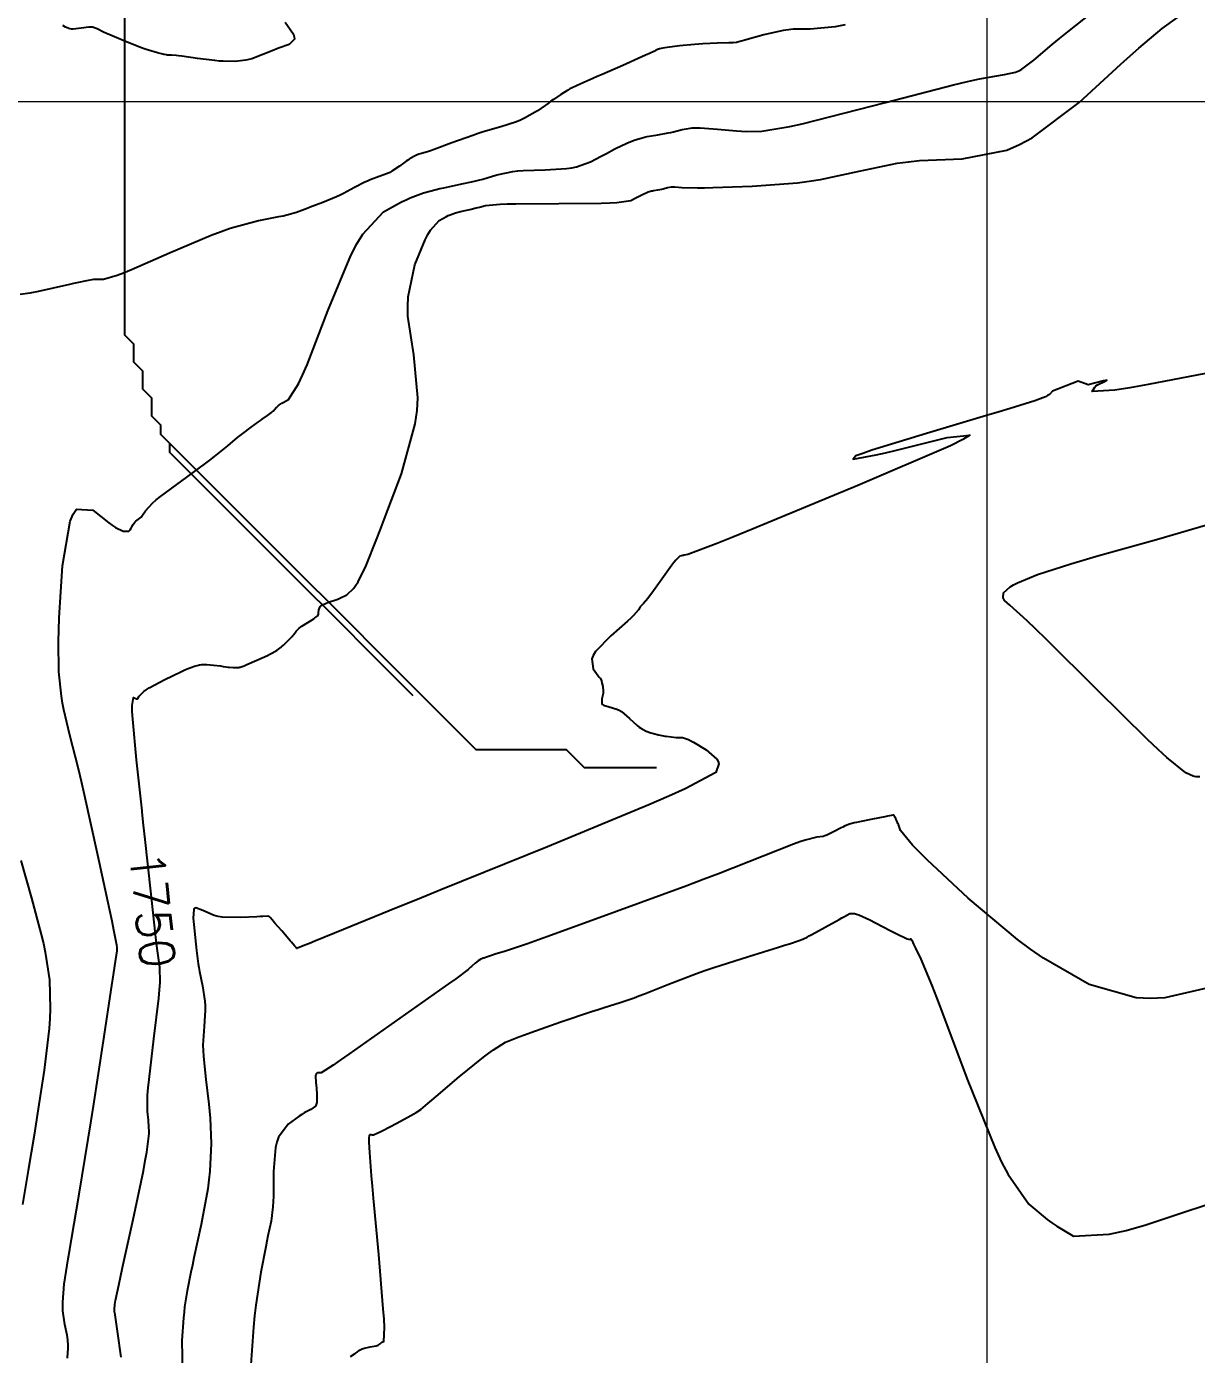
# Model space of a CAD drawing. Header units: metres. Extents: x 837117 to 838477, y 1189012 to 1191015.
# Drawn here: x 838170 to 838299.7, y 1190474.9 to 1190622.2 of the extents above; entities that cross this region are included whole.
import ezdxf

# ---------------------------------------------------------------- set-up
doc = ezdxf.new("R2010")
doc.units = ezdxf.units.M
doc.header["$LTSCALE"] = 0.3
doc.layers.add('COORD', color=7, linetype='Continuous', lineweight=20)
doc.layers.add('DRENAJE', color=5, linetype='Continuous', lineweight=25)
doc.layers.add('COTAS 10', color=1, linetype='Continuous')
doc.layers.add('COTAS INT', color=252, linetype='Continuous')
doc.styles.get("Standard").update_dxf_attribs({"font": 'simplex.shx'})

msp = doc.modelspace()

# ---------------------------------------------------------------- linework, layer by layer
at = {"layer": 'COORD'}
for p, q in [((838276.514, 1189013.872), (838276.514, 1191013.872)), ((837476.514, 1190613.872), (838476.514, 1190613.872))]:
    msp.add_line(p, q, dxfattribs=at)
at = {"layer": 'COTAS 10', "elevation": 1750}
msp.add_lwpolyline([(838180.496, 1190474.613), (838180.08, 1190477.493), (838179.781, 1190479.566), (838179.775, 1190479.623), (838179.773, 1190479.636), (838179.772, 1190479.649), (838179.767, 1190479.687), (838179.764, 1190479.719), (838179.764, 1190479.735), (838179.765, 1190479.764), (838179.767, 1190479.79), (838179.767, 1190479.797), (838179.768, 1190479.803), (838179.769, 1190479.824), (838179.767, 1190479.852), (838179.765, 1190479.862), (838179.763, 1190479.873), (838179.752, 1190479.925), (838179.743, 1190479.99), (838179.742, 1190480.01), (838179.743, 1190480.032), (838179.75, 1190480.117), (838179.778, 1190480.294), (838179.791, 1190480.373), (838179.807, 1190480.465), (838179.883, 1190480.907), (838180.235, 1190482.603), (838180.425, 1190483.487), (838180.654, 1190484.55), (838181.816, 1190489.884), (838182.955, 1190495.304), (838183.171, 1190496.422), (838183.344, 1190497.373), (838183.606, 1190499.426), (838183.563, 1190500.389), (838183.543, 1190500.654), (838183.519, 1190500.917), (838183.404, 1190501.861), (838183.431, 1190503.67), (838183.497, 1190504.479), (838183.589, 1190505.421), (838184.133, 1190509.937), (838184.667, 1190514.433), (838184.753, 1190515.363), (838184.811, 1190516.156), (838184.799, 1190517.883), (838184.527, 1190519.681), (838184.422, 1190520.519), (838184.304, 1190521.505), (838183.771, 1190526.294), (838183.154, 1190532.029), (838182.983, 1190533.611), (838182.827, 1190535.052), (838182.812, 1190535.19), (838182.196, 1190540.874), (838181.772, 1190545.38), (838181.723, 1190546.217), (838181.703, 1190546.876), (838181.875, 1190547.774), (838182.192, 1190547.638), (838182.263, 1190547.646), (838182.327, 1190547.673), (838182.497, 1190547.933), (838183.006, 1190548.45), (838183.283, 1190548.639), (838183.619, 1190548.847), (838185.324, 1190549.766), (838187.106, 1190550.632), (838187.489, 1190550.808), (838187.825, 1190550.956), (838188.643, 1190551.257), (838189.076, 1190551.359), (838189.169, 1190551.381), (838189.25, 1190551.401), (838189.447, 1190551.448), (838189.72, 1190551.452), (838189.85, 1190551.444), (838190.003, 1190551.433), (838190.749, 1190551.357), (838191.502, 1190551.269), (838191.658, 1190551.248), (838191.792, 1190551.23), (838192.09, 1190551.178), (838192.309, 1190551.144), (838192.393, 1190551.135), (838192.488, 1190551.128), (838192.919, 1190551.106), (838193.324, 1190551.095), (838193.403, 1190551.095), (838193.467, 1190551.096), (838193.582, 1190551.107), (838193.613, 1190551.123), (838193.625, 1190551.127), (838193.639, 1190551.131), (838193.702, 1190551.141), (838194.028, 1190551.264), (838194.208, 1190551.338), (838194.428, 1190551.431), (838195.543, 1190551.909), (838196.725, 1190552.442), (838196.985, 1190552.568), (838197.217, 1190552.685), (838197.813, 1190553.03), (838198.24, 1190553.361), (838198.366, 1190553.47), (838198.495, 1190553.586), (838198.988, 1190554.066), (838199.442, 1190554.549), (838199.547, 1190554.667), (838199.642, 1190554.779), (838199.912, 1190555.125), (838200.237, 1190555.46), (838200.368, 1190555.564), (838200.517, 1190555.674), (838201.201, 1190556.11), (838201.859, 1190556.508), (838201.99, 1190556.593), (838202.1, 1190556.666), (838202.316, 1190556.84), (838202.375, 1190557.003), (838202.387, 1190557.071), (838202.396, 1190557.147), (838202.413, 1190557.502), (838202.58, 1190557.884), (838202.685, 1190557.977), (838202.814, 1190558.065), (838203.491, 1190558.336), (838204.314, 1190558.604), (838204.535, 1190558.689), (838204.754, 1190558.779), (838205.52, 1190559.145), (838206.303, 1190559.888), (838206.533, 1190560.216), (838206.767, 1190560.597), (838207.658, 1190562.414), (838208.825, 1190565.29), (838209.234, 1190566.338), (838209.679, 1190567.496), (838211.596, 1190572.588), (838213.115, 1190578.14), (838213.31, 1190579.589), (838213.407, 1190580.998), (838212.942, 1190585.767), (838212.291, 1190590.048), (838212.27, 1190591.15), (838212.319, 1190592.217), (838213.072, 1190595.767), (838214.215, 1190598.535), (838214.51, 1190599.108), (838214.795, 1190599.597), (838215.748, 1190600.664), (838216.569, 1190601.112), (838216.771, 1190601.211), (838216.962, 1190601.298), (838217.56, 1190601.524), (838218.126, 1190601.676), (838218.296, 1190601.717), (838218.473, 1190601.759), (838219.161, 1190601.905), (838219.868, 1190602.058), (838220.057, 1190602.104), (838220.242, 1190602.151), (838220.887, 1190602.334), (838222.513, 1190602.484), (838223.317, 1190602.511), (838224.276, 1190602.531), (838229.017, 1190602.551), (838233.736, 1190602.588), (838234.68, 1190602.619), (838235.467, 1190602.658), (838237.001, 1190602.875), (838237.478, 1190603.132), (838237.599, 1190603.196), (838237.715, 1190603.257), (838238.095, 1190603.454), (838238.437, 1190603.622), (838238.53, 1190603.664), (838238.622, 1190603.705), (838238.948, 1190603.838), (838239.303, 1190603.951), (838239.414, 1190603.978), (838239.531, 1190604.004), (838239.997, 1190604.084), (838240.469, 1190604.162), (838240.589, 1190604.187), (838240.704, 1190604.213), (838241.083, 1190604.317), (838241.537, 1190604.388), (838241.7, 1190604.393), (838241.879, 1190604.392), (838242.661, 1190604.332), (838244.399, 1190604.293), (838245.181, 1190604.303), (838246.094, 1190604.324), (838250.477, 1190604.475), (838255.481, 1190604.86), (838256.785, 1190605.027), (838258.054, 1190605.22), (838262.342, 1190606.136), (838266.562, 1190607.01), (838267.788, 1190607.176), (838269.038, 1190607.311), (838273.762, 1190607.523), (838278.722, 1190608.48), (838280.122, 1190609.083), (838281.533, 1190609.833), (838286.725, 1190613.762), (838291.344, 1190617.989), (838292.394, 1190618.927), (838293.344, 1190619.765), (838295.949, 1190621.948), (838297.624, 1190623.168)], dxfattribs=at)
at = {"layer": 'COTAS INT'}
for points, elevation in [([(838174.536, 1190474.519), (838174.586, 1190475.127), (838174.597, 1190475.282), (838174.607, 1190475.431), (838174.633, 1190475.923), (838174.584, 1190476.556), (838174.546, 1190476.795), (838174.498, 1190477.061), (838174.239, 1190478.251), (838174.033, 1190479.769), (838174.018, 1190480.242), (838174.023, 1190480.738), (838174.193, 1190482.718), (838174.621, 1190485.546), (838174.788, 1190486.577), (838174.977, 1190487.715), (838175.832, 1190492.718), (838176.852, 1190498.791), (838177.145, 1190500.603), (838177.442, 1190502.472), (838178.55, 1190509.694), (838179.469, 1190515.843), (838179.647, 1190517.035), (838179.791, 1190518.006), (838180.037, 1190519.67), (838180.06, 1190519.851), (838180.064, 1190519.886), (838180.067, 1190519.915), (838180.071, 1190519.969), (838180.064, 1190520.027), (838180.06, 1190520.059), (838180.055, 1190520.098), (838180.034, 1190520.298), (838179.692, 1190521.982), (838179.485, 1190522.957), (838179.231, 1190524.153), (838177.907, 1190530.306), (838176.436, 1190536.964), (838176.088, 1190538.477), (838175.765, 1190539.848), (838174.813, 1190543.603), (838174.146, 1190546.395), (838174.004, 1190547.157), (838173.879, 1190547.915), (838173.58, 1190550.612), (838173.536, 1190554.04), (838173.571, 1190555.259), (838173.628, 1190556.594), (838174.005, 1190562.387), (838174.829, 1190567.318), (838175.167, 1190568.11), (838175.553, 1190568.653), (838177.341, 1190568.541), (838179.134, 1190567.131), (838179.522, 1190566.856), (838179.864, 1190566.63), (838180.705, 1190566.231), (838181.155, 1190566.206), (838181.249, 1190566.216), (838181.329, 1190566.235), (838181.51, 1190566.365), (838181.617, 1190566.564), (838181.651, 1190566.627), (838181.686, 1190566.692), (838181.831, 1190566.954), (838182.014, 1190567.214), (838182.075, 1190567.278), (838182.139, 1190567.34), (838182.408, 1190567.534), (838182.706, 1190567.785), (838182.789, 1190567.882), (838182.873, 1190567.991), (838183.18, 1190568.485), (838183.987, 1190569.343), (838184.387, 1190569.682), (838184.863, 1190570.066), (838187.219, 1190571.817), (838189.738, 1190573.65), (838190.316, 1190574.085), (838190.843, 1190574.488), (838192.319, 1190575.682), (838193.41, 1190576.601), (838193.695, 1190576.831), (838193.972, 1190577.051), (838194.911, 1190577.757), (838195.729, 1190578.342), (838195.929, 1190578.486), (838196.119, 1190578.622), (838196.709, 1190579.046), (838197.153, 1190579.382), (838197.25, 1190579.462), (838197.336, 1190579.537), (838197.553, 1190579.761), (838197.699, 1190579.937), (838197.74, 1190579.982), (838197.782, 1190580.026), (838197.936, 1190580.169), (838198.205, 1190580.348), (838198.319, 1190580.415), (838198.45, 1190580.488), (838199.068, 1190580.814), (838200.176, 1190582.548), (838200.617, 1190583.51), (838201.115, 1190584.68), (838203.398, 1190590.645), (838205.967, 1190596.786), (838206.645, 1190598.068), (838207.309, 1190599.167), (838209.587, 1190601.626), (838211.596, 1190602.723), (838212.091, 1190602.965), (838212.558, 1190603.18), (838214.023, 1190603.733), (838215.409, 1190604.105), (838215.827, 1190604.206), (838216.26, 1190604.307), (838217.945, 1190604.665), (838219.677, 1190605.042), (838220.139, 1190605.154), (838220.594, 1190605.269), (838222.171, 1190605.716), (838223.92, 1190606.092), (838224.482, 1190606.163), (838225.078, 1190606.219), (838227.513, 1190606.303), (838229.897, 1190606.43), (838230.461, 1190606.513), (838230.984, 1190606.617), (838232.524, 1190607.167), (838233.714, 1190607.806), (838234.015, 1190607.966), (838234.305, 1190608.118), (838235.251, 1190608.61), (838236.105, 1190609.027), (838236.336, 1190609.133), (838236.566, 1190609.234), (838237.377, 1190609.568), (838238.263, 1190609.848), (838238.54, 1190609.916), (838238.83, 1190609.981), (838239.992, 1190610.18), (838241.168, 1190610.375), (838241.467, 1190610.436), (838241.755, 1190610.501), (838242.699, 1190610.761), (838243.831, 1190610.938), (838244.238, 1190610.95), (838244.684, 1190610.946), (838246.632, 1190610.798), (838248.73, 1190610.608), (838249.271, 1190610.578), (838249.795, 1190610.557), (838251.544, 1190610.561), (838254.642, 1190611.092), (838256.016, 1190611.403), (838257.615, 1190611.785), (838265.252, 1190613.758), (838272.809, 1190615.717), (838274.356, 1190616.091), (838275.667, 1190616.392), (838278.435, 1190616.869), (838279.679, 1190617.109), (838280.031, 1190617.261), (838280.385, 1190617.449), (838281.688, 1190618.435), (838283.723, 1190620.179), (838284.539, 1190620.845), (838285.464, 1190621.59), (838289.717, 1190624.945)], 1748), ([(838260.773, 1190622.372), (838259.658, 1190622.151), (838256.898, 1190621.879), (838255.032, 1190621.87), (838254.481, 1190621.815), (838253.915, 1190621.736), (838251.749, 1190621.259), (838249.911, 1190620.748), (838249.551, 1190620.648), (838249.258, 1190620.565), (838248.738, 1190620.415), (838248.351, 1190620.381), (838248.141, 1190620.371), (838247.887, 1190620.362), (838246.595, 1190620.33), (838244.99, 1190620.265), (838244.538, 1190620.234), (838244.083, 1190620.199), (838242.412, 1190620.028), (838241.042, 1190619.856), (838240.777, 1190619.82), (838240.561, 1190619.79), (838240.194, 1190619.721), (838240.134, 1190619.683), (838240.111, 1190619.672), (838240.086, 1190619.661), (838239.973, 1190619.617), (838239.841, 1190619.564), (838239.804, 1190619.547), (838239.766, 1190619.529), (838239.625, 1190619.456), (838239, 1190619.166), (838238.656, 1190619.011), (838238.239, 1190618.823), (838236.115, 1190617.877), (838233.819, 1190616.859), (838233.292, 1190616.627), (838232.813, 1190616.416), (838231.476, 1190615.833), (838230.511, 1190615.383), (838230.266, 1190615.255), (838230.031, 1190615.127), (838229.261, 1190614.652), (838228.431, 1190614.081), (838228.158, 1190613.892), (838227.866, 1190613.689), (838226.658, 1190612.845), (838225.227, 1190612.002), (838224.795, 1190611.8), (838224.348, 1190611.612), (838222.607, 1190611.048), (838220.654, 1190610.489), (838220.074, 1190610.305), (838219.478, 1190610.108), (838217.18, 1190609.289), (838215.195, 1190608.557), (838214.795, 1190608.414), (838214.46, 1190608.296), (838213.791, 1190608.09), (838213.512, 1190608.018), (838213.422, 1190607.987), (838213.328, 1190607.95), (838212.942, 1190607.773), (838212.444, 1190607.48), (838212.279, 1190607.37), (838212.102, 1190607.248), (838211.365, 1190606.699), (838210.522, 1190606.137), (838210.278, 1190606.006), (838210.03, 1190605.885), (838209.096, 1190605.535), (838208.094, 1190605.176), (838207.803, 1190605.05), (838207.507, 1190604.911), (838206.387, 1190604.313), (838205.142, 1190603.652), (838204.766, 1190603.474), (838204.378, 1190603.298), (838202.864, 1190602.679), (838201.442, 1190602.141), (838201.112, 1190602.016), (838200.809, 1190601.901), (838199.943, 1190601.572), (838198.875, 1190601.266), (838198.445, 1190601.166), (838197.957, 1190601.059), (838195.709, 1190600.619), (838192.599, 1190599.775), (838191.567, 1190599.415), (838190.462, 1190599), (838185.854, 1190597.042), (838181.633, 1190595.187), (838180.771, 1190594.837), (838180.043, 1190594.558), (838178.521, 1190594.139), (838177.835, 1190594.143), (838177.634, 1190594.13), (838177.427, 1190594.111), (838176.64, 1190593.991), (838175.579, 1190593.769), (838175.2, 1190593.685), (838174.784, 1190593.591), (838172.973, 1190593.171), (838171.161, 1190592.768), (838170.744, 1190592.684), (838170.364, 1190592.613), (838169.297, 1190592.457)], 1746), ([(838198.664, 1190622.675), (838199.598, 1190621.321), (838199.687, 1190621.033), (838199.702, 1190620.784), (838199.144, 1190620.198), (838198.063, 1190619.819), (838197.748, 1190619.699), (838197.426, 1190619.574), (838196.21, 1190619.066), (838194.974, 1190618.615), (838194.639, 1190618.525), (838194.308, 1190618.45), (838193.142, 1190618.302), (838191.803, 1190618.323), (838191.364, 1190618.355), (838190.895, 1190618.397), (838188.951, 1190618.642), (838187.207, 1190618.891), (838186.863, 1190618.936), (838186.58, 1190618.971), (838186.06, 1190619.013), (838185.934, 1190618.994), (838185.9, 1190618.991), (838185.865, 1190618.989), (838185.743, 1190618.992), (838185.633, 1190619.003), (838185.606, 1190619.006), (838185.582, 1190619.01), (838185.508, 1190619.025), (838185.317, 1190619.07), (838185.219, 1190619.092), (838185.101, 1190619.118), (838184.51, 1190619.249), (838183.528, 1190619.541), (838183.163, 1190619.669), (838182.759, 1190619.818), (838180.961, 1190620.527), (838179.226, 1190621.255), (838178.861, 1190621.416), (838178.546, 1190621.56), (838177.824, 1190621.932), (838177.311, 1190622.101), (838177.127, 1190622.116), (838176.926, 1190622.118), (838176.048, 1190622.01), (838175.18, 1190621.903), (838174.984, 1190621.905), (838174.808, 1190621.921), (838174.332, 1190622.092), (838174.028, 1190622.312)], 1744), ([(838305.164, 1190584.563), (838294.387, 1190582.468), (838292.341, 1190582.112), (838290.702, 1190581.853), (838288.171, 1190581.726), (838288.453, 1190582.2), (838288.588, 1190582.319), (838288.746, 1190582.434), (838289.522, 1190582.804), (838289.816, 1190582.953), (838289.671, 1190582.928), (838289.428, 1190582.873), (838287.73, 1190582.438), (838286.614, 1190582.866), (838283.789, 1190581.754), (838283.426, 1190581.366), (838283.23, 1190581.251), (838282.994, 1190581.133), (838281.798, 1190580.68), (838279.07, 1190579.835), (838277.867, 1190579.471), (838276.471, 1190579.05), (838269.815, 1190577.058), (838263.748, 1190575.185), (838262.723, 1190574.84), (838261.982, 1190574.569), (838261.674, 1190574.218), (838264.21, 1190574.67), (838265.263, 1190574.906), (838266.468, 1190575.19), (838272.086, 1190576.616), (838274.592, 1190576.854), (838273.834, 1190576.389), (838272.448, 1190575.694), (838262.199, 1190571.267), (838250.572, 1190566.487), (838248.317, 1190565.57), (838246.48, 1190564.828), (838243.327, 1190563.616), (838242.935, 1190563.551), (838242.838, 1190563.532), (838242.746, 1190563.513), (838242.456, 1190563.443), (838241.992, 1190563.011), (838241.789, 1190562.764), (838241.555, 1190562.461), (838240.441, 1190560.911), (838239.327, 1190559.332), (838239.092, 1190559.013), (838238.889, 1190558.744), (838238.421, 1190558.2), (838238.181, 1190557.965), (838238.12, 1190557.891), (838238.063, 1190557.815), (838237.88, 1190557.51), (838237.306, 1190556.865), (838237.002, 1190556.575), (838236.635, 1190556.236), (838234.787, 1190554.608), (838233.112, 1190552.863), (838232.855, 1190552.45), (838232.686, 1190552.068), (838232.824, 1190550.942), (838233.403, 1190550.184), (838233.514, 1190550.033), (838233.603, 1190549.909), (838233.743, 1190549.674), (838233.767, 1190549.531), (838233.782, 1190549.464), (838233.801, 1190549.386), (838233.901, 1190549.007), (838233.96, 1190548.517), (838233.953, 1190548.37), (838233.937, 1190548.217), (838233.792, 1190547.623), (838233.789, 1190547.104), (838233.862, 1190547), (838233.966, 1190546.912), (838234.605, 1190546.735), (838235.469, 1190546.498), (838235.714, 1190546.372), (838235.962, 1190546.22), (838236.879, 1190545.454), (838237.73, 1190544.667), (838237.936, 1190544.502), (838238.13, 1190544.359), (838238.721, 1190544.035), (838239.238, 1190543.869), (838239.532, 1190543.785), (838240.077, 1190543.648), (838240.631, 1190543.533), (838240.785, 1190543.505), (838240.938, 1190543.48), (838241.494, 1190543.404), (838242.023, 1190543.354), (838242.159, 1190543.344), (838242.291, 1190543.337), (838242.734, 1190543.325), (838243.391, 1190543.119), (838243.659, 1190542.988), (838243.963, 1190542.826), (838245.375, 1190541.977), (838246.542, 1190540.952), (838246.693, 1190540.678), (838246.769, 1190540.409), (838246.422, 1190539.477), (838243.056, 1190537.663), (838241.23, 1190536.837), (838239.014, 1190535.872), (838227.782, 1190531.22), (838215.939, 1190526.429), (838213.339, 1190525.377), (838211.033, 1190524.442), (838205.161, 1190522.057), (838201.974, 1190520.756), (838201.363, 1190520.505), (838200.868, 1190520.301), (838200.06, 1190519.961), (838200.023, 1190519.941), (838200.014, 1190519.939), (838200.007, 1190519.938), (838199.986, 1190519.95), (838199.936, 1190520.009), (838199.911, 1190520.039), (838199.88, 1190520.074), (838199.726, 1190520.248), (838199.395, 1190520.627), (838199.253, 1190520.791), (838199.088, 1190520.982), (838198.311, 1190521.884), (838197.555, 1190522.765), (838197.404, 1190522.942), (838197.277, 1190523.089), (838197.031, 1190523.379), (838196.94, 1190523.46), (838196.911, 1190523.475), (838196.88, 1190523.488), (838196.758, 1190523.511), (838196.211, 1190523.491), (838195.913, 1190523.478), (838195.55, 1190523.46), (838193.712, 1190523.368), (838191.704, 1190523.417), (838191.235, 1190523.489), (838190.803, 1190523.585), (838189.556, 1190524.145), (838188.781, 1190524.454), (838188.646, 1190524.394), (838188.545, 1190524.27), (838188.471, 1190523.294), (838188.622, 1190521.9), (838188.706, 1190521.124), (838188.857, 1190519.717), (838189.052, 1190518.258), (838189.121, 1190517.837), (838189.197, 1190517.408), (838189.527, 1190515.797), (838189.779, 1190514.095), (838189.806, 1190513.609), (838189.814, 1190513.116), (838189.688, 1190511.281), (838189.568, 1190509.238), (838189.58, 1190508.613), (838189.611, 1190507.964), (838189.887, 1190505.405), (838190.223, 1190502.664), (838190.292, 1190501.898), (838190.35, 1190501.13), (838190.475, 1190498.333), (838190.34, 1190495.243), (838190.235, 1190494.29), (838190.101, 1190493.294), (838189.37, 1190489.348), (838188.568, 1190485.649), (838188.389, 1190484.81), (838188.228, 1190484.051), (838187.804, 1190481.978), (838187.532, 1190480.192), (838187.468, 1190479.614), (838187.408, 1190478.999), (838187.233, 1190476.476), (838187.309, 1190472.926)], 1752), ([(838300.106, 1190538.962), (838299.695, 1190538.97), (838299.536, 1190539.011), (838299.358, 1190539.068), (838298.549, 1190539.416), (838296.465, 1190541.114), (838295.483, 1190542.023), (838294.324, 1190543.122), (838288.676, 1190548.676), (838283.063, 1190554.241), (838281.927, 1190555.347), (838280.972, 1190556.265), (838279.031, 1190558.007), (838278.464, 1190558.532), (838278.375, 1190558.682), (838278.316, 1190558.834), (838278.347, 1190559.4), (838279.062, 1190560.059), (838279.433, 1190560.27), (838279.879, 1190560.494), (838282.118, 1190561.406), (838285.799, 1190562.607), (838287.156, 1190563.013), (838288.658, 1190563.451), (838295.301, 1190565.298), (838301.618, 1190567.147)], 1752), ([(838302.465, 1190515.898), (838296.222, 1190514.467), (838294.609, 1190514.399), (838293.047, 1190514.475), (838287.821, 1190515.935), (838282.787, 1190518.859), (838281.346, 1190519.856), (838279.883, 1190520.935), (838274.427, 1190525.513), (838269.874, 1190529.774), (838268.98, 1190530.654), (838268.246, 1190531.404), (838266.921, 1190533.03), (838266.678, 1190533.681), (838266.627, 1190533.816), (838266.582, 1190533.931), (838266.477, 1190534.185), (838266.418, 1190534.306), (838266.402, 1190534.338), (838266.386, 1190534.369), (838266.331, 1190534.475), (838266.282, 1190534.568), (838266.27, 1190534.591), (838266.258, 1190534.613), (838266.221, 1190534.681), (838266.179, 1190534.725), (838266.165, 1190534.732), (838266.149, 1190534.737), (838266.08, 1190534.733), (838265.684, 1190534.652), (838265.461, 1190534.608), (838265.19, 1190534.554), (838263.804, 1190534.283), (838262.361, 1190533.99), (838262.055, 1190533.923), (838261.788, 1190533.861), (838261.162, 1190533.69), (838260.697, 1190533.489), (838260.533, 1190533.409), (838260.353, 1190533.318), (838259.576, 1190532.902), (838258.745, 1190532.512), (838258.531, 1190532.438), (838258.325, 1190532.378), (838257.641, 1190532.282), (838256.339, 1190531.957), (838255.743, 1190531.753), (838255.046, 1190531.499), (838251.677, 1190530.169), (838246.73, 1190528.222), (838245.038, 1190527.578), (838243.206, 1190526.89), (838235.423, 1190524.029), (838228.229, 1190521.432), (838226.768, 1190520.911), (838225.537, 1190520.475), (838223.008, 1190519.614), (838222.091, 1190519.34), (838221.876, 1190519.274), (838221.677, 1190519.212), (838221.102, 1190519.024), (838220.706, 1190518.886), (838220.622, 1190518.855), (838220.548, 1190518.828), (838220.371, 1190518.758), (838220.213, 1190518.658), (838220.151, 1190518.612), (838220.081, 1190518.558), (838219.761, 1190518.298), (838219.417, 1190518.005), (838219.332, 1190517.931), (838219.251, 1190517.859), (838218.992, 1190517.625), (838217.59, 1190516.594), (838216.788, 1190516.02), (838215.807, 1190515.321), (838210.768, 1190511.757), (838205.751, 1190508.235), (838204.783, 1190507.562), (838203.998, 1190507.022), (838202.684, 1190506.162), (838202.56, 1190506.16), (838202.526, 1190506.159), (838202.491, 1190506.159), (838202.367, 1190506.157), (838202.253, 1190506.139), (838202.225, 1190506.129), (838202.199, 1190506.116), (838202.12, 1190506.048), (838202.068, 1190505.937), (838202.059, 1190505.896), (838202.053, 1190505.851), (838202.052, 1190505.655), (838202.085, 1190505.241), (838202.101, 1190505.06), (838202.12, 1190504.85), (838202.211, 1190503.848), (838202.177, 1190502.852), (838202.116, 1190502.645), (838202.033, 1190502.467), (838201.547, 1190502.074), (838200.776, 1190501.706), (838200.514, 1190501.545), (838200.229, 1190501.357), (838199.024, 1190500.464), (838197.954, 1190499.011), (838197.756, 1190498.47), (838197.599, 1190497.869), (838197.386, 1190495.199), (838197.382, 1190492.492), (838197.358, 1190491.868), (838197.324, 1190491.298), (838197.116, 1190489.694), (838196.775, 1190488.069), (838196.657, 1190487.486), (838196.528, 1190486.845), (838195.976, 1190484.05), (838195.42, 1190480.393), (838195.288, 1190479.209), (838195.166, 1190477.951), (838194.806, 1190472.786)], 1754), ([(838169.386, 1190529.704), (838170.558, 1190525.534), (838171.638, 1190521.506), (838171.869, 1190520.499), (838172.071, 1190519.539), (838172.554, 1190516.463), (838172.64, 1190513.245), (838172.592, 1190512.195), (838172.511, 1190511.076), (838171.959, 1190506.463), (838171.225, 1190501.675), (838171.03, 1190500.445), (838170.839, 1190499.258), (838170.178, 1190495.319), (838169.553, 1190491.555)], 1746), ([(838205.939, 1190474.691), (838206.45, 1190475.04), (838206.562, 1190475.121), (838206.661, 1190475.194), (838206.914, 1190475.398), (838207.203, 1190475.549), (838207.325, 1190475.588), (838207.465, 1190475.627), (838208.123, 1190475.756), (838208.764, 1190475.884), (838208.893, 1190475.92), (838209, 1190475.957), (838209.216, 1190476.097), (838209.327, 1190476.228), (838209.369, 1190476.259), (838209.417, 1190476.289), (838209.629, 1190476.379), (838209.692, 1190477.901), (838209.644, 1190478.833), (838209.568, 1190479.987), (838209.061, 1190485.998), (838208.488, 1190492.269), (838208.37, 1190493.586), (838208.271, 1190494.722), (838208.062, 1190497.311), (838208.003, 1190498.459), (838207.998, 1190498.686), (838207.999, 1190498.874), (838208.044, 1190499.227), (838208.121, 1190499.298), (838208.141, 1190499.309), (838208.162, 1190499.316), (838208.233, 1190499.31), (838208.314, 1190499.288), (838208.34, 1190499.284), (838208.368, 1190499.282), (838208.483, 1190499.285), (838208.955, 1190499.489), (838209.208, 1190499.614), (838209.514, 1190499.768), (838211.06, 1190500.574), (838212.621, 1190501.415), (838212.937, 1190501.592), (838213.203, 1190501.745), (838213.741, 1190502.098), (838214.52, 1190502.768), (838214.938, 1190503.121), (838215.442, 1190503.547), (838217.993, 1190505.693), (838220.677, 1190507.88), (838221.267, 1190508.333), (838221.789, 1190508.718), (838223.119, 1190509.557), (838224.605, 1190510.146), (838225.225, 1190510.374), (838225.937, 1190510.63), (838229.261, 1190511.792), (838232.648, 1190512.944), (838233.399, 1190513.195), (838234.069, 1190513.416), (838235.813, 1190513.967), (838237.366, 1190514.488), (838237.916, 1190514.691), (838238.518, 1190514.918), (838241.124, 1190515.949), (838244.285, 1190517.153), (838245.237, 1190517.49), (838246.222, 1190517.827), (838250.058, 1190519.059), (838253.388, 1190520.085), (838254.055, 1190520.293), (838254.61, 1190520.469), (838255.692, 1190520.83), (838255.984, 1190520.948), (838256.042, 1190520.971), (838256.089, 1190520.989), (838256.174, 1190521.018), (838256.55, 1190521.217), (838256.781, 1190521.343), (838257.067, 1190521.5), (838258.555, 1190522.319), (838260.099, 1190523.172), (838260.42, 1190523.349), (838260.695, 1190523.501), (838261.3, 1190523.837), (838261.823, 1190523.828), (838262.045, 1190523.762), (838262.302, 1190523.669), (838263.508, 1190523.103), (838264.86, 1190522.401), (838265.208, 1190522.221), (838265.545, 1190522.048), (838266.667, 1190521.476), (838267.511, 1190521.073), (838267.673, 1190521.007), (838267.803, 1190520.96), (838268.015, 1190520.955), (838268.041, 1190521.016), (838268.055, 1190521.011), (838268.072, 1190520.996), (838268.156, 1190520.863), (838268.375, 1190520.422), (838268.477, 1190520.213), (838268.597, 1190519.966), (838269.18, 1190518.761), (838270.39, 1190515.837), (838270.906, 1190514.508), (838271.5, 1190512.952), (838274.296, 1190505.454), (838277.36, 1190497.871), (838278.122, 1190496.262), (838278.847, 1190494.866), (838281.154, 1190491.593), (838283.168, 1190489.904), (838283.708, 1190489.505), (838284.24, 1190489.137), (838286.098, 1190488.058), (838290.069, 1190488.253), (838291.934, 1190488.689), (838294.13, 1190489.289), (838304.823, 1190492.834)], 1756)]:
    msp.add_lwpolyline(points, dxfattribs=dict(at, elevation=elevation))
at = {"layer": 'DRENAJE'}
for points in [[(838185.884, 1190575.958, 0), (838184.884, 1190576.958, 0), (838184.884, 1190577.958, 0), (838183.885, 1190578.957, 0), (838183.885, 1190580.957, 0), (838182.885, 1190581.956, 0), (838182.885, 1190583.956, 0), (838181.885, 1190584.955, 0), (838181.885, 1190586.955, 0), (838180.886, 1190587.954, 0), (838180.886, 1190643.935, 0), (838181.885, 1190644.935, 0), (838181.885, 1190673.925, 0), (838182.885, 1190674.925, 0)], [(838239.866, 1190539.97, 0), (838231.869, 1190539.97, 0), (838230.869, 1190540.97, 0), (838229.869, 1190541.97, 0), (838219.873, 1190541.97, 0), (838218.873, 1190542.969, 0), (838217.873, 1190543.969, 0), (838216.874, 1190544.969, 0), (838215.874, 1190545.968, 0), (838214.874, 1190546.968, 0), (838213.875, 1190547.968, 0), (838212.875, 1190548.967, 0), (838211.875, 1190549.967, 0), (838209.876, 1190551.966, 0), (838208.876, 1190552.966, 0), (838207.877, 1190553.966, 0), (838206.877, 1190554.965, 0), (838205.877, 1190555.965, 0), (838204.878, 1190556.965, 0), (838203.878, 1190557.964, 0), (838202.878, 1190558.964, 0), (838201.879, 1190559.964, 0), (838200.879, 1190560.963, 0), (838199.879, 1190561.963, 0), (838198.88, 1190562.963, 0), (838197.88, 1190563.962, 0), (838196.88, 1190564.962, 0), (838195.881, 1190565.962, 0), (838194.881, 1190566.961, 0), (838192.882, 1190568.961, 0), (838191.882, 1190569.96, 0), (838190.882, 1190570.96, 0), (838189.883, 1190571.96, 0), (838188.883, 1190572.959, 0), (838187.883, 1190573.959, 0), (838186.884, 1190574.959, 0), (838185.884, 1190575.958, 0)], [(838212.875, 1190547.968, 0), (838211.875, 1190548.967, 0), (838210.876, 1190549.967, 0), (838208.876, 1190551.966, 0), (838206.877, 1190553.966, 0), (838205.877, 1190554.965, 0), (838204.878, 1190555.965, 0), (838203.878, 1190556.965, 0), (838202.878, 1190557.964, 0), (838201.879, 1190558.964, 0), (838200.879, 1190559.964, 0), (838198.88, 1190561.963, 0), (838197.88, 1190562.963, 0), (838196.88, 1190563.962, 0), (838195.881, 1190564.962, 0), (838194.881, 1190565.962, 0), (838193.881, 1190566.961, 0), (838191.882, 1190568.961, 0), (838190.882, 1190569.96, 0), (838189.883, 1190570.96, 0), (838188.883, 1190571.96, 0), (838187.883, 1190572.959, 0), (838185.884, 1190574.959, 0), (838185.884, 1190575.958, 0)]]:
    msp.add_polyline3d(points, dxfattribs=at)

# ---------------------------------------------------------------- texts
at = {"layer": 'COTAS 10', "insert": (838181.391, 1190530.538, 1750), "char_height": 3.8, "attachment_point": 7, "rotation": 275.99758}
msp.add_mtext('1750', dxfattribs=at)

doc.saveas('drawing.dxf')
